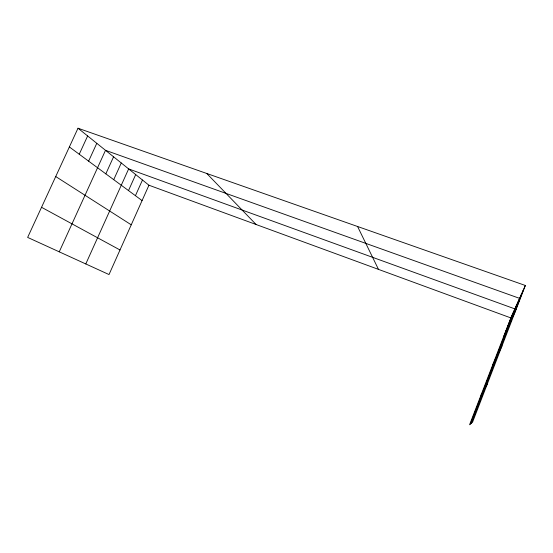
<?xml version="1.0" encoding="UTF-8"?>
<svg xmlns="http://www.w3.org/2000/svg" width="553" height="553" viewBox="0 0 553 553"><rect width="100%" height="100%" fill="white"/><g stroke="black" fill="none" stroke-linecap="round" stroke-linejoin="round"><path stroke-width="0.83" d="M525.35 285.472L510.861 317.92L469.559 424.78L472.594 422.084L525.35 285.472L78.008 128.22L27.65 237.41L109.017 274.551L148.944 185.22L78.008 128.22M504.875 333.853L512.133 315.065M506.036 331.316L513.474 312.058M470.396 424.033L514.891 308.899L128.642 168.907L85.784 263.947M508.546 325.835L516.371 305.574M509.901 322.869L517.94 302.069M471.384 423.156L519.592 298.364L105.505 150.312L59.247 251.829M512.901 316.323L521.396 294.32M514.56 312.701L523.311 290.035M135.43 195.686L142.46 180.008M128.503 190.578L135.699 174.575M105.83 173.849L113.572 156.796M113.724 179.677L121.273 162.99M88.625 161.158L96.789 143.31M503.769 336.265L516.322 308.844M79.238 154.239L87.637 135.955M492.571 365.229L502.048 345.812M480.944 395.326L487.179 384.307M148.944 185.22L510.861 317.92M41.537 207.292L120.001 249.97M55.722 176.538L131.241 224.815M69.367 146.953L142.073 200.587M206.781 173.49L256.108 224.511M357.577 226.495L378.487 269.387"/></g></svg>
